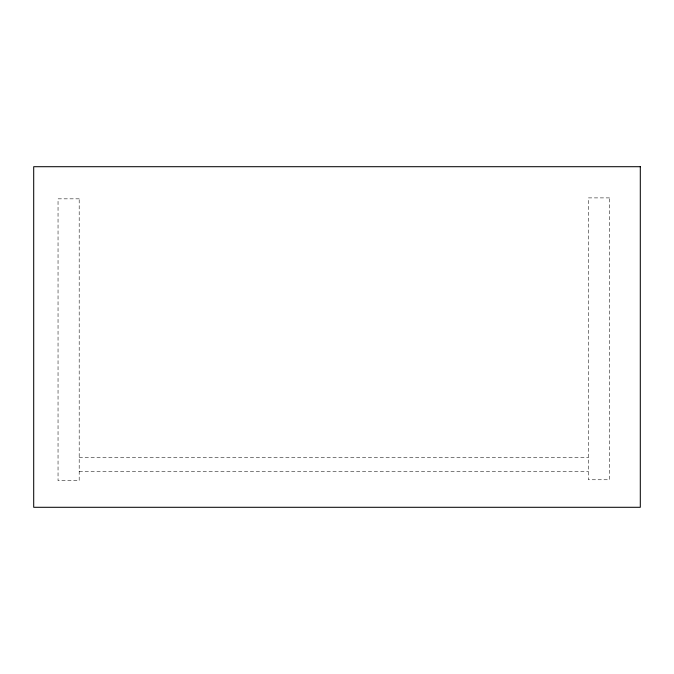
<?xml version="1.0" encoding="UTF-8"?>
<svg xmlns="http://www.w3.org/2000/svg" width="674" height="674" viewBox="0 0 674 674"><rect width="100%" height="100%" fill="white"/><g stroke="black" fill="none" stroke-linecap="round" stroke-linejoin="round"><path stroke-width="0.51" stroke-dasharray="3.37 2.53" d="M79.187 457.452L588.351 457.452M79.187 471.547L588.351 471.547M609.49 197.895L588.351 197.895L588.351 479.762L609.49 479.762L609.49 197.895M79.187 198.838L58.04 198.838L58.04 480.705L79.187 480.705L79.187 198.838"/><path stroke-width="1.01" d="M640.3 166.705L33.7 166.705L33.7 507.295L640.3 507.295L640.3 166.705"/></g></svg>
